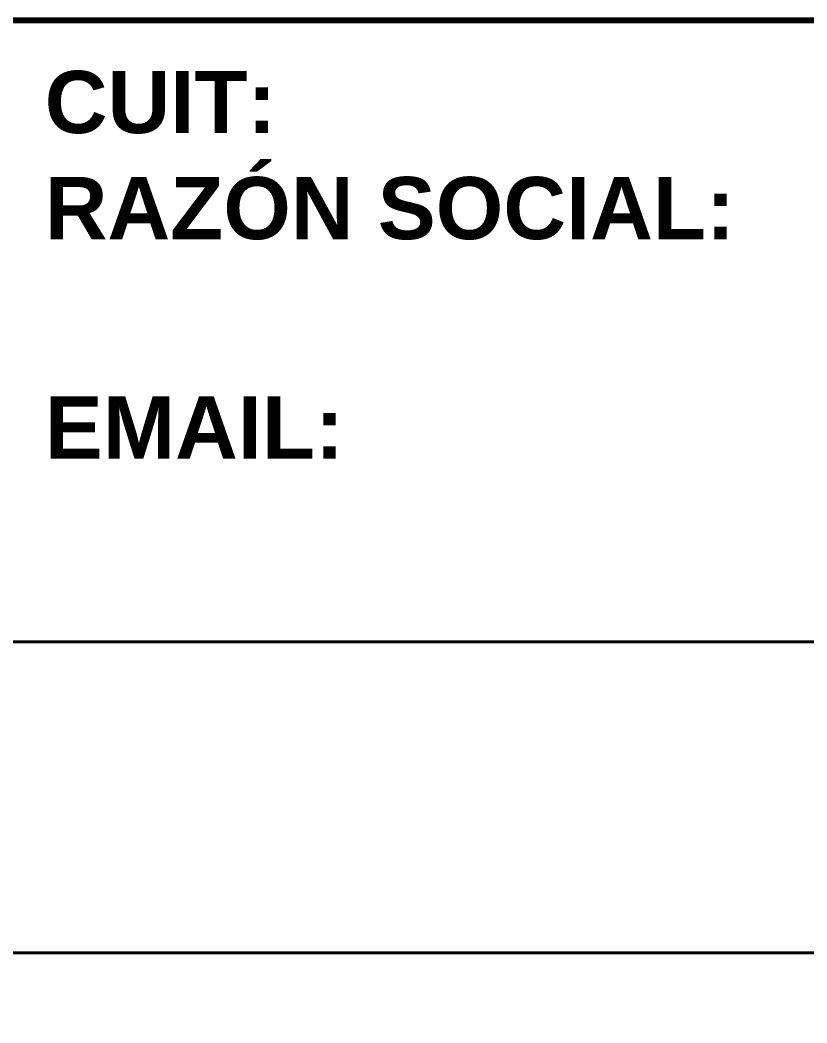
# Model space of a CAD drawing. Header units: millimetres. Extents: x 0 to 869, y 0 to 594.
# Drawn here: x 739.86 to 761.37, y 38.59 to 66 of the extents above; entities that cross this region are included whole.
import ezdxf
from ezdxf.enums import TextEntityAlignment as Align

# ---------------------------------------------------------------- set-up
doc = ezdxf.new("R2010")
doc.units = ezdxf.units.MM
doc.layers.add('291-E-TEXTOS', color=7, linetype='Continuous')
doc.styles.add('ARIAL_BOLD', font='arialbd.ttf')

msp = doc.modelspace()

# ---------------------------------------------------------------- linework, layer by layer
at = {"layer": '291-E-TEXTOS', "color": 7, "lineweight": 40}
for p, q in [((651, 49), (826, 49)), ((676, 40.5), (771.035, 40.5))]:
    msp.add_line(p, q, dxfattribs=at)
at = {"layer": '291-E-TEXTOS', "color": 7, "lineweight": 80}
msp.add_lwpolyline([(651, 66), (826, 66), (826, 15), (651, 15)], close=True, dxfattribs=at)

# ---------------------------------------------------------------- texts
at = {"layer": '291-E-TEXTOS', "color": 7, "style": 'ARIAL_BOLD'}
for s, p in [('CUIT:', (740.539, 62.4)), ('RAZÓN SOCIAL:', (740.539, 59.5)), ('EMAIL:', (740.539, 53.5))]:
    msp.add_text(s, height=1.7, dxfattribs=at).set_placement(p, align=Align.BOTTOM_LEFT)

doc.saveas('drawing.dxf')
